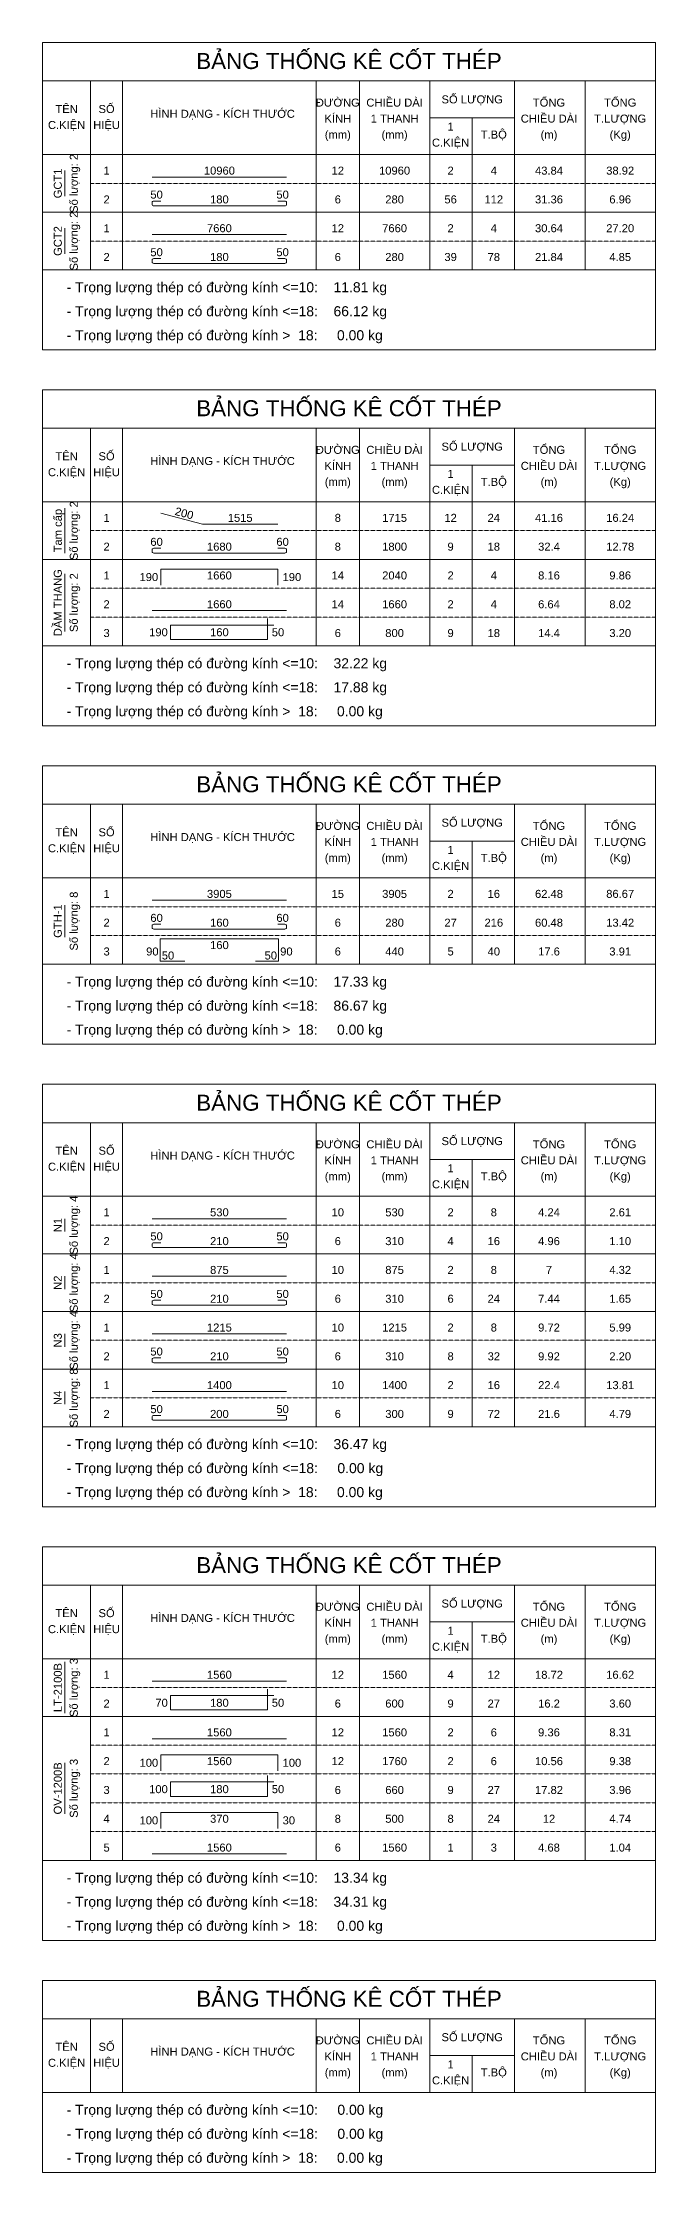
# Model space of a CAD drawing. Header units: inches. Extents: x 0 to 9575, y -3291150 to -3216800.
# Drawn here: x 0 to 9575, y -3291150 to -3257875 of the extents above; entities that cross this region are included whole.
import ezdxf
from ezdxf.enums import TextEntityAlignment as Align

# ---------------------------------------------------------------- set-up
doc = ezdxf.new("R2010")
doc.units = ezdxf.units.IN
doc.header["$MEASUREMENT"] = 0
doc.linetypes.add('HIDDENX2', pattern=[0.75, 0.5, -0.25])
for name, color, linetype, lineweight in [('Bao', 2, 'Continuous', 0), ('NetMo', 9, 'HIDDENX2', 0), ('Steel', 4, 'Continuous', 0), ('Text', 2, 'Continuous', 0), ('TextThep', 7, 'Continuous', 0)]:
    doc.layers.add(name, color=color, linetype=linetype, lineweight=lineweight)
doc.styles.add('Hoa', font='micross.ttf')
doc.styles.add('Thuong', font='micross.ttf')

msp = doc.modelspace()

# ---------------------------------------------------------------- linework, layer by layer
at = {"layer": 'Bao'}
for p, q in [((0, -3257875), (9575, -3257875)), ((0, -3257875), (0, -3262675)), ((9575, -3257875), (9575, -3262675)), ((0, -3258475), (9575, -3258475)), ((750, -3258475), (750, -3261425)), ((1250, -3258475), (1250, -3261425)), ((4275, -3258475), (4275, -3261425)), ((4950, -3258475), (4950, -3261425)), ((6050, -3258475), (6050, -3261425)), ((7375, -3258475), (7375, -3261425)), ((8475, -3258475), (8475, -3261425)), ((6050, -3259050), (7375, -3259050)), ((6712.5, -3259050), (6712.5, -3261425)), ((0, -3259625), (9575, -3259625)), ((0, -3263300), (9575, -3263300)), ((0, -3263300), (0, -3268550)), ((9575, -3263300), (9575, -3268550)), ((0, -3263900), (9575, -3263900)), ((750, -3263900), (750, -3267300)), ((1250, -3263900), (1250, -3267300)), ((4275, -3263900), (4275, -3267300)), ((4950, -3263900), (4950, -3267300)), ((6050, -3263900), (6050, -3267300)), ((7375, -3263900), (7375, -3267300)), ((8475, -3263900), (8475, -3267300)), ((6050, -3264475), (7375, -3264475)), ((6712.5, -3264475), (6712.5, -3267300)), ((0, -3265050), (9575, -3265050)), ((0, -3269175), (9575, -3269175)), ((0, -3269175), (0, -3273525)), ((9575, -3269175), (9575, -3273525)), ((0, -3269775), (9575, -3269775)), ((750, -3269775), (750, -3272275)), ((1250, -3269775), (1250, -3272275)), ((4275, -3269775), (4275, -3272275)), ((4950, -3269775), (4950, -3272275)), ((6050, -3269775), (6050, -3272275)), ((7375, -3269775), (7375, -3272275)), ((8475, -3269775), (8475, -3272275)), ((6050, -3270350), (7375, -3270350)), ((6712.5, -3270350), (6712.5, -3272275)), ((0, -3270925), (9575, -3270925)), ((0, -3274150), (9575, -3274150)), ((0, -3274150), (0, -3280750)), ((9575, -3274150), (9575, -3280750)), ((0, -3274750), (9575, -3274750)), ((750, -3274750), (750, -3279500)), ((1250, -3274750), (1250, -3279500)), ((4275, -3274750), (4275, -3279500)), ((4950, -3274750), (4950, -3279500)), ((6050, -3274750), (6050, -3279500)), ((7375, -3274750), (7375, -3279500)), ((8475, -3274750), (8475, -3279500)), ((6050, -3275325), (7375, -3275325)), ((6712.5, -3275325), (6712.5, -3279500)), ((0, -3275900), (9575, -3275900)), ((0, -3281375), (9575, -3281375)), ((0, -3281375), (0, -3287525)), ((9575, -3281375), (9575, -3287525)), ((0, -3281975), (9575, -3281975)), ((750, -3281975), (750, -3286275)), ((1250, -3281975), (1250, -3286275)), ((4275, -3281975), (4275, -3286275)), ((4950, -3281975), (4950, -3286275)), ((6050, -3281975), (6050, -3286275)), ((7375, -3281975), (7375, -3286275)), ((8475, -3281975), (8475, -3286275)), ((6050, -3282550), (7375, -3282550)), ((6712.5, -3282550), (6712.5, -3286275)), ((0, -3283125), (9575, -3283125)), ((0, -3288150), (9575, -3288150)), ((0, -3288150), (0, -3291150)), ((9575, -3288150), (9575, -3291150)), ((0, -3288750), (9575, -3288750)), ((750, -3288750), (750, -3289900)), ((1250, -3288750), (1250, -3289900)), ((4275, -3288750), (4275, -3289900)), ((4950, -3288750), (4950, -3289900)), ((6050, -3288750), (6050, -3289900)), ((7375, -3288750), (7375, -3289900)), ((8475, -3288750), (8475, -3289900)), ((6050, -3289325), (7375, -3289325)), ((6712.5, -3289325), (6712.5, -3289900)), ((0, -3289900), (9575, -3289900))]:
    msp.add_line(p, q, dxfattribs=at)
at = {"layer": 'NetMo'}
for p, q in [((750, -3260075), (9575, -3260075)), ((750, -3260525), (9575, -3260525)), ((750, -3260975), (9575, -3260975)), ((750, -3261425), (9575, -3261425)), ((750, -3265500), (9575, -3265500)), ((750, -3265950), (9575, -3265950)), ((750, -3266400), (9575, -3266400)), ((750, -3266850), (9575, -3266850)), ((750, -3267300), (9575, -3267300)), ((750, -3271375), (9575, -3271375)), ((750, -3271825), (9575, -3271825)), ((750, -3272275), (9575, -3272275)), ((750, -3276350), (9575, -3276350)), ((750, -3276800), (9575, -3276800)), ((750, -3277250), (9575, -3277250)), ((750, -3277700), (9575, -3277700)), ((750, -3278150), (9575, -3278150)), ((750, -3278600), (9575, -3278600)), ((750, -3279050), (9575, -3279050)), ((750, -3279500), (9575, -3279500)), ((750, -3283575), (9575, -3283575)), ((750, -3284025), (9575, -3284025)), ((750, -3284475), (9575, -3284475)), ((750, -3284925), (9575, -3284925)), ((750, -3285375), (9575, -3285375)), ((750, -3285825), (9575, -3285825)), ((750, -3286275), (9575, -3286275))]:
    msp.add_line(p, q, dxfattribs=at)
at = {"layer": 'Steel'}
for points in [[(1712.5, -3259975), (3812.5, -3259975)], [(1712.5, -3260875), (3812.5, -3260875)], [(1850, -3265225), (2500, -3265400), (3675, -3265400)], [(1850, -3266350), (1850, -3266100), (3675, -3266100), (3675, -3266350)], [(1712.5, -3266750), (3812.5, -3266750)], [(3612.5, -3266975), (2000, -3266975), (2000, -3267200), (3512.5, -3267200), (3512.5, -3266875)], [(1712.5, -3271275), (3812.5, -3271275)], [(2225, -3272225), (1837.5, -3272225), (1837.5, -3271875), (3687.5, -3271875), (3687.5, -3272225), (3325, -3272225)], [(1712.5, -3276250), (3812.5, -3276250)], [(1712.5, -3277150), (3812.5, -3277150)], [(1712.5, -3278050), (3812.5, -3278050)], [(1712.5, -3278950), (3812.5, -3278950)], [(1712.5, -3283475), (3812.5, -3283475)], [(3612.5, -3283700), (2000, -3283700), (2000, -3283925), (3512.5, -3283925), (3512.5, -3283600)], [(1712.5, -3284375), (3812.5, -3284375)], [(1850, -3284875), (1850, -3284625), (3675, -3284625), (3675, -3284875)], [(3612.5, -3285050), (2000, -3285050), (2000, -3285275), (3512.5, -3285275), (3512.5, -3284950)], [(1850, -3285775), (1850, -3285525), (3675, -3285525), (3675, -3285775)], [(1712.5, -3286175), (3812.5, -3286175)]]:
    msp.add_lwpolyline(points, dxfattribs=at)
for points in [[(1850, -3260350), (1737.5, -3260350, 0.4142136), (1712.5, -3260375), (1712.5, -3260400, 0.4142136), (1737.5, -3260425), (3787.5, -3260425, 0.4142136), (3812.5, -3260400), (3812.5, -3260375, 0.4142136), (3787.5, -3260350), (3675, -3260350)], [(1850, -3261250), (1737.5, -3261250, 0.4142136), (1712.5, -3261275), (1712.5, -3261300, 0.4142136), (1737.5, -3261325), (3787.5, -3261325, 0.4142136), (3812.5, -3261300), (3812.5, -3261275, 0.4142136), (3787.5, -3261250), (3675, -3261250)], [(1850, -3265775), (1737.5, -3265775, 0.4142136), (1712.5, -3265800), (1712.5, -3265825, 0.4142136), (1737.5, -3265850), (3787.5, -3265850, 0.4142136), (3812.5, -3265825), (3812.5, -3265800, 0.4142136), (3787.5, -3265775), (3675, -3265775)], [(1850, -3271650), (1737.5, -3271650, 0.4142136), (1712.5, -3271675), (1712.5, -3271700, 0.4142136), (1737.5, -3271725), (3787.5, -3271725, 0.4142136), (3812.5, -3271700), (3812.5, -3271675, 0.4142136), (3787.5, -3271650), (3675, -3271650)], [(1850, -3276625), (1737.5, -3276625, 0.4142136), (1712.5, -3276650), (1712.5, -3276675, 0.4142136), (1737.5, -3276700), (3787.5, -3276700, 0.4142136), (3812.5, -3276675), (3812.5, -3276650, 0.4142136), (3787.5, -3276625), (3675, -3276625)], [(1850, -3277525), (1737.5, -3277525, 0.4142136), (1712.5, -3277550), (1712.5, -3277575, 0.4142136), (1737.5, -3277600), (3787.5, -3277600, 0.4142136), (3812.5, -3277575), (3812.5, -3277550, 0.4142136), (3787.5, -3277525), (3675, -3277525)], [(1850, -3278425), (1737.5, -3278425, 0.4142136), (1712.5, -3278450), (1712.5, -3278475, 0.4142136), (1737.5, -3278500), (3787.5, -3278500, 0.4142136), (3812.5, -3278475), (3812.5, -3278450, 0.4142136), (3787.5, -3278425), (3675, -3278425)], [(1850, -3279325), (1737.5, -3279325, 0.4142136), (1712.5, -3279350), (1712.5, -3279375, 0.4142136), (1737.5, -3279400), (3787.5, -3279400, 0.4142136), (3812.5, -3279375), (3812.5, -3279350, 0.4142136), (3787.5, -3279325), (3675, -3279325)]]:
    msp.add_lwpolyline(points, format="xyb", dxfattribs=at)
at = {"layer": 'Text'}
for p, q in [((350, -3260275), (350, -3259875)), ((0, -3260525), (9575, -3260525)), ((350, -3261175), (350, -3260775)), ((0, -3261425), (9575, -3261425)), ((0, -3261425), (9575, -3261425)), ((0, -3262675), (9575, -3262675)), ((350, -3265850), (350, -3265150)), ((0, -3265950), (9575, -3265950)), ((350, -3267075), (350, -3266175)), ((0, -3267300), (9575, -3267300)), ((0, -3267300), (9575, -3267300)), ((0, -3268550), (9575, -3268550)), ((350, -3271850), (350, -3271350)), ((0, -3272275), (9575, -3272275)), ((0, -3272275), (9575, -3272275)), ((0, -3273525), (9575, -3273525)), ((350, -3276450), (350, -3276250)), ((0, -3276800), (9575, -3276800)), ((350, -3277350), (350, -3277150)), ((0, -3277700), (9575, -3277700)), ((350, -3278250), (350, -3278050)), ((0, -3278600), (9575, -3278600)), ((350, -3279150), (350, -3278950)), ((0, -3279500), (9575, -3279500)), ((0, -3279500), (9575, -3279500)), ((0, -3280750), (9575, -3280750)), ((350, -3283975), (350, -3283175)), ((0, -3284025), (9575, -3284025)), ((350, -3285550), (350, -3284750)), ((0, -3286275), (9575, -3286275)), ((0, -3286275), (9575, -3286275)), ((0, -3287525), (9575, -3287525)), ((0, -3289900), (9575, -3289900)), ((0, -3291150), (9575, -3291150))]:
    msp.add_line(p, q, dxfattribs=at)

# ---------------------------------------------------------------- texts
at = {"layer": 'Text', "color": 4, "style": 'Hoa'}
for p in [(4787.5, -3258287.5), (4787.5, -3263712.5), (4787.5, -3269587.5), (4787.5, -3274562.5), (4787.5, -3281787.5), (4787.5, -3288562.5)]:
    msp.add_text('BẢNG THỐNG KÊ CỐT THÉP', height=250, dxfattribs=at).set_placement(p, align=Align.CENTER)
at = {"layer": 'Text'}
for s, style, p in [('TÊN', 'Hoa', (375, -3258975)), ('SỐ', 'Hoa', (1000, -3258975)), ('HÌNH DẠNG - KÍCH THƯỚC', 'Hoa', (2812.5, -3259050)), ('ĐƯỜNG', 'Hoa', (4612.5, -3258875)), ('CHIỀU DÀI', 'Hoa', (5500, -3258875)), ('SỐ LƯỢNG', 'Hoa', (6712.5, -3258825)), ('TỔNG', 'Hoa', (7912.5, -3258875)), ('TỔNG', 'Hoa', (9025, -3258875)), ('C.KIỆN', 'Hoa', (375, -3259225)), ('HIỆU', 'Hoa', (1000, -3259225)), ('KÍNH', 'Hoa', (4612.5, -3259125)), ('(mm)', 'Thuong', (4612.5, -3259375)), ('1 THANH', 'Hoa', (5500, -3259125)), ('(mm)', 'Thuong', (5500, -3259375)), ('1', 'Hoa', (6375, -3259250)), ('T.BỘ', 'Hoa', (7050, -3259375)), ('CHIỀU DÀI', 'Hoa', (7912.5, -3259125)), ('(m)', 'Thuong', (7912.5, -3259375)), ('T.LƯỢNG', 'Hoa', (9025, -3259125)), ('(Kg)', 'Thuong', (9025, -3259375)), ('C.KIỆN', 'Hoa', (6375, -3259500)), ('TÊN', 'Hoa', (375, -3264400)), ('SỐ', 'Hoa', (1000, -3264400)), ('ĐƯỜNG', 'Hoa', (4612.5, -3264300)), ('CHIỀU DÀI', 'Hoa', (5500, -3264300)), ('SỐ LƯỢNG', 'Hoa', (6712.5, -3264250)), ('TỔNG', 'Hoa', (7912.5, -3264300)), ('TỔNG', 'Hoa', (9025, -3264300)), ('C.KIỆN', 'Hoa', (375, -3264650)), ('HIỆU', 'Hoa', (1000, -3264650)), ('HÌNH DẠNG - KÍCH THƯỚC', 'Hoa', (2812.5, -3264475)), ('KÍNH', 'Hoa', (4612.5, -3264550)), ('1 THANH', 'Hoa', (5500, -3264550)), ('1', 'Hoa', (6375, -3264675)), ('CHIỀU DÀI', 'Hoa', (7912.5, -3264550)), ('T.LƯỢNG', 'Hoa', (9025, -3264550)), ('(mm)', 'Thuong', (4612.5, -3264800)), ('(mm)', 'Thuong', (5500, -3264800)), ('C.KIỆN', 'Hoa', (6375, -3264925)), ('T.BỘ', 'Hoa', (7050, -3264800)), ('(m)', 'Thuong', (7912.5, -3264800)), ('(Kg)', 'Thuong', (9025, -3264800)), ('TÊN', 'Hoa', (375, -3270275)), ('SỐ', 'Hoa', (1000, -3270275)), ('HÌNH DẠNG - KÍCH THƯỚC', 'Hoa', (2812.5, -3270350)), ('ĐƯỜNG', 'Hoa', (4612.5, -3270175)), ('CHIỀU DÀI', 'Hoa', (5500, -3270175)), ('SỐ LƯỢNG', 'Hoa', (6712.5, -3270125)), ('CHIỀU DÀI', 'Hoa', (7912.5, -3270425)), ('TỔNG', 'Hoa', (7912.5, -3270175)), ('TỔNG', 'Hoa', (9025, -3270175)), ('C.KIỆN', 'Hoa', (375, -3270525)), ('HIỆU', 'Hoa', (1000, -3270525)), ('KÍNH', 'Hoa', (4612.5, -3270425)), ('(mm)', 'Thuong', (4612.5, -3270675)), ('1 THANH', 'Hoa', (5500, -3270425)), ('(mm)', 'Thuong', (5500, -3270675)), ('1', 'Hoa', (6375, -3270550)), ('T.BỘ', 'Hoa', (7050, -3270675)), ('(m)', 'Thuong', (7912.5, -3270675)), ('T.LƯỢNG', 'Hoa', (9025, -3270425)), ('(Kg)', 'Thuong', (9025, -3270675)), ('C.KIỆN', 'Hoa', (6375, -3270800)), ('TÊN', 'Hoa', (375, -3275250)), ('SỐ', 'Hoa', (1000, -3275250)), ('HÌNH DẠNG - KÍCH THƯỚC', 'Hoa', (2812.5, -3275325)), ('ĐƯỜNG', 'Hoa', (4612.5, -3275150)), ('KÍNH', 'Hoa', (4612.5, -3275400)), ('CHIỀU DÀI', 'Hoa', (5500, -3275150)), ('SỐ LƯỢNG', 'Hoa', (6712.5, -3275100)), ('CHIỀU DÀI', 'Hoa', (7912.5, -3275400)), ('TỔNG', 'Hoa', (7912.5, -3275150)), ('TỔNG', 'Hoa', (9025, -3275150)), ('C.KIỆN', 'Hoa', (375, -3275500)), ('HIỆU', 'Hoa', (1000, -3275500)), ('(mm)', 'Thuong', (4612.5, -3275650)), ('1 THANH', 'Hoa', (5500, -3275400)), ('(mm)', 'Thuong', (5500, -3275650)), ('1', 'Hoa', (6375, -3275525)), ('T.BỘ', 'Hoa', (7050, -3275650)), ('(m)', 'Thuong', (7912.5, -3275650)), ('T.LƯỢNG', 'Hoa', (9025, -3275400)), ('(Kg)', 'Thuong', (9025, -3275650)), ('C.KIỆN', 'Hoa', (6375, -3275775)), ('ĐƯỜNG', 'Hoa', (4612.5, -3282375)), ('CHIỀU DÀI', 'Hoa', (5500, -3282375)), ('SỐ LƯỢNG', 'Hoa', (6712.5, -3282325)), ('TỔNG', 'Hoa', (7912.5, -3282375)), ('TỔNG', 'Hoa', (9025, -3282375)), ('C.KIỆN', 'Hoa', (375, -3282725)), ('TÊN', 'Hoa', (375, -3282475)), ('HIỆU', 'Hoa', (1000, -3282725)), ('SỐ', 'Hoa', (1000, -3282475)), ('HÌNH DẠNG - KÍCH THƯỚC', 'Hoa', (2812.5, -3282550)), ('KÍNH', 'Hoa', (4612.5, -3282625)), ('1 THANH', 'Hoa', (5500, -3282625)), ('CHIỀU DÀI', 'Hoa', (7912.5, -3282625)), ('T.LƯỢNG', 'Hoa', (9025, -3282625)), ('(mm)', 'Thuong', (4612.5, -3282875)), ('(mm)', 'Thuong', (5500, -3282875)), ('C.KIỆN', 'Hoa', (6375, -3283000)), ('1', 'Hoa', (6375, -3282750)), ('T.BỘ', 'Hoa', (7050, -3282875)), ('(m)', 'Thuong', (7912.5, -3282875)), ('(Kg)', 'Thuong', (9025, -3282875)), ('TÊN', 'Hoa', (375, -3289250)), ('SỐ', 'Hoa', (1000, -3289250)), ('HÌNH DẠNG - KÍCH THƯỚC', 'Hoa', (2812.5, -3289325)), ('ĐƯỜNG', 'Hoa', (4612.5, -3289150)), ('CHIỀU DÀI', 'Hoa', (5500, -3289150)), ('SỐ LƯỢNG', 'Hoa', (6712.5, -3289100)), ('TỔNG', 'Hoa', (7912.5, -3289150)), ('TỔNG', 'Hoa', (9025, -3289150)), ('C.KIỆN', 'Hoa', (375, -3289500)), ('HIỆU', 'Hoa', (1000, -3289500)), ('KÍNH', 'Hoa', (4612.5, -3289400)), ('(mm)', 'Thuong', (4612.5, -3289650)), ('1 THANH', 'Hoa', (5500, -3289400)), ('(mm)', 'Thuong', (5500, -3289650)), ('1', 'Hoa', (6375, -3289525)), ('T.BỘ', 'Hoa', (7050, -3289650)), ('CHIỀU DÀI', 'Hoa', (7912.5, -3289400)), ('(m)', 'Thuong', (7912.5, -3289650)), ('T.LƯỢNG', 'Hoa', (9025, -3289400)), ('(Kg)', 'Thuong', (9025, -3289650)), ('C.KIỆN', 'Hoa', (6375, -3289775))]:
    msp.add_text(s, height=125, dxfattribs=dict(at, style=style)).set_placement(p, align=Align.CENTER)
at = {"layer": 'Text', "style": 'Hoa'}
for s, p in [('GCT1', (300, -3260075)), ('Số lượng: 2', (550, -3260075)), ('Số lượng: 2', (550, -3260975)), ('GCT2', (300, -3260975)), ('Tam cấp', (300, -3265500)), ('Số lượng: 2', (550, -3265500)), ('DẦM THANG', (300, -3266625)), ('Số lượng: 2', (550, -3266625)), ('Số lượng: 8', (550, -3271600)), ('GTH-1', (300, -3271600)), ('Số lượng: 4', (550, -3276350)), ('N1', (300, -3276350)), ('Số lượng: 4', (550, -3277250)), ('N2', (300, -3277250)), ('Số lượng: 4', (550, -3278150)), ('N3', (300, -3278150)), ('Số lượng: 8', (550, -3279050)), ('N4', (300, -3279050)), ('LT-2100B', (300, -3283575)), ('Số lượng: 3', (550, -3283575)), ('OV-1200B', (300, -3285150)), ('Số lượng: 3', (550, -3285150))]:
    msp.add_text(s, height=125, rotation=90.00021, dxfattribs=at).set_placement(p, align=Align.CENTER)
for s, p in [('- Trọng lượng thép có đường kính <=10:    11.81 kg', (375, -3261775)), ('- Trọng lượng thép có đường kính <=18:    66.12 kg', (375, -3262150)), ('- Trọng lượng thép có đường kính >  18:     0.00 kg', (375, -3262525)), ('- Trọng lượng thép có đường kính <=10:    32.22 kg', (375, -3267650)), ('- Trọng lượng thép có đường kính <=18:    17.88 kg', (375, -3268025)), ('- Trọng lượng thép có đường kính >  18:     0.00 kg', (375, -3268400)), ('- Trọng lượng thép có đường kính <=10:    17.33 kg', (375, -3272625)), ('- Trọng lượng thép có đường kính <=18:    86.67 kg', (375, -3273000)), ('- Trọng lượng thép có đường kính >  18:     0.00 kg', (375, -3273375)), ('- Trọng lượng thép có đường kính <=10:    36.47 kg', (375, -3279850)), ('- Trọng lượng thép có đường kính <=18:     0.00 kg', (375, -3280225)), ('- Trọng lượng thép có đường kính >  18:     0.00 kg', (375, -3280600)), ('- Trọng lượng thép có đường kính <=10:    13.34 kg', (375, -3286625)), ('- Trọng lượng thép có đường kính <=18:    34.31 kg', (375, -3287000)), ('- Trọng lượng thép có đường kính >  18:     0.00 kg', (375, -3287375)), ('- Trọng lượng thép có đường kính <=10:     0.00 kg', (375, -3290250)), ('- Trọng lượng thép có đường kính <=18:     0.00 kg', (375, -3290625)), ('- Trọng lượng thép có đường kính >  18:     0.00 kg', (375, -3291000))]:
    msp.add_text(s, height=156.25, dxfattribs=at).set_placement(p)
at = {"layer": 'TextThep', "style": 'Hoa'}
for s, p in [('1', (1000, -3259975)), ('10960', (2762.5, -3259975)), ('12', (4612.5, -3259975)), ('10960', (5500, -3259975)), ('2', (6375, -3259975)), ('4', (7050, -3259975)), ('43.84', (7912.5, -3259975)), ('38.92', (9025, -3259975)), ('2', (1000, -3260425)), ('50', (1781.2, -3260350)), ('180', (2762.5, -3260425)), ('50', (3750, -3260350)), ('6', (4612.5, -3260425)), ('1', (1000, -3260875)), ('7660', (2762.5, -3260875)), ('12', (4612.5, -3260875)), ('7660', (5500, -3260875)), ('2', (6375, -3260875)), ('4', (7050, -3260875)), ('30.64', (7912.5, -3260875)), ('27.20', (9025, -3260875)), ('2', (1000, -3261325)), ('50', (1781.2, -3261250)), ('180', (2762.5, -3261325)), ('50', (3750, -3261250)), ('6', (4612.5, -3261325)), ('1', (1000, -3265400)), ('1515', (3087.5, -3265400)), ('8', (4612.5, -3265400)), ('2', (1000, -3265850)), ('60', (1781.2, -3265775)), ('1680', (2762.5, -3265850)), ('60', (3750, -3265775)), ('8', (4612.5, -3265850)), ('1', (1000, -3266300)), ('1660', (2762.5, -3266300)), ('14', (4612.5, -3266300)), ('2', (1000, -3266750)), ('1660', (2762.5, -3266750)), ('14', (4612.5, -3266750)), ('1660', (5500, -3266750)), ('2', (6375, -3266750)), ('4', (7050, -3266750)), ('6.64', (7912.5, -3266750)), ('8.02', (9025, -3266750)), ('3', (1000, -3267200)), ('160', (2762.5, -3267187.5)), ('6', (4612.5, -3267200)), ('1', (1000, -3271275)), ('3905', (2762.5, -3271275)), ('15', (4612.5, -3271275)), ('3905', (5500, -3271275)), ('2', (6375, -3271275)), ('16', (7050, -3271275)), ('62.48', (7912.5, -3271275)), ('86.67', (9025, -3271275)), ('2', (1000, -3271725)), ('60', (1781.2, -3271650)), ('160', (2762.5, -3271725)), ('60', (3750, -3271650)), ('6', (4612.5, -3271725)), ('3', (1000, -3272175)), ('6', (4612.5, -3272175)), ('1', (1000, -3276250)), ('530', (2762.5, -3276250)), ('10', (4612.5, -3276250)), ('530', (5500, -3276250)), ('2', (6375, -3276250)), ('8', (7050, -3276250)), ('4.24', (7912.5, -3276250)), ('2.61', (9025, -3276250)), ('2', (1000, -3276700)), ('50', (1781.2, -3276625)), ('210', (2762.5, -3276700)), ('50', (3750, -3276625)), ('6', (4612.5, -3276700)), ('1', (1000, -3277150)), ('875', (2762.5, -3277150)), ('10', (4612.5, -3277150)), ('875', (5500, -3277150)), ('2', (6375, -3277150)), ('8', (7050, -3277150)), ('7', (7912.5, -3277150)), ('4.32', (9025, -3277150)), ('2', (1000, -3277600)), ('50', (1781.2, -3277525)), ('210', (2762.5, -3277600)), ('50', (3750, -3277525)), ('6', (4612.5, -3277600)), ('1', (1000, -3278050)), ('1215', (2762.5, -3278050)), ('10', (4612.5, -3278050)), ('1215', (5500, -3278050)), ('2', (6375, -3278050)), ('8', (7050, -3278050)), ('9.72', (7912.5, -3278050)), ('5.99', (9025, -3278050)), ('2', (1000, -3278500)), ('50', (1781.2, -3278425)), ('210', (2762.5, -3278500)), ('50', (3750, -3278425)), ('6', (4612.5, -3278500)), ('1', (1000, -3278950)), ('1400', (2762.5, -3278950)), ('10', (4612.5, -3278950)), ('1400', (5500, -3278950)), ('2', (6375, -3278950)), ('16', (7050, -3278950)), ('22.4', (7912.5, -3278950)), ('13.81', (9025, -3278950)), ('2', (1000, -3279400)), ('50', (1781.2, -3279325)), ('200', (2762.5, -3279400)), ('50', (3750, -3279325)), ('6', (4612.5, -3279400)), ('1', (1000, -3283475)), ('1560', (2762.5, -3283475)), ('12', (4612.5, -3283475)), ('1560', (5500, -3283475)), ('4', (6375, -3283475)), ('12', (7050, -3283475)), ('18.72', (7912.5, -3283475)), ('16.62', (9025, -3283475)), ('2', (1000, -3283925)), ('180', (2762.5, -3283912.5)), ('6', (4612.5, -3283925)), ('1', (1000, -3284375)), ('1560', (2762.5, -3284375)), ('12', (4612.5, -3284375)), ('1560', (5500, -3284375)), ('2', (6375, -3284375)), ('6', (7050, -3284375)), ('9.36', (7912.5, -3284375)), ('8.31', (9025, -3284375)), ('2', (1000, -3284825)), ('1560', (2762.5, -3284825)), ('12', (4612.5, -3284825)), ('3', (1000, -3285275)), ('180', (2762.5, -3285262.5)), ('6', (4612.5, -3285275)), ('4', (1000, -3285725)), ('370', (2762.5, -3285725)), ('8', (4612.5, -3285725)), ('5', (1000, -3286175)), ('1560', (2762.5, -3286175)), ('6', (4612.5, -3286175)), ('1560', (5500, -3286175)), ('1', (6375, -3286175)), ('3', (7050, -3286175)), ('4.68', (7912.5, -3286175)), ('1.04', (9025, -3286175))]:
    msp.add_text(s, height=125, dxfattribs=at).set_placement(p, align=Align.BOTTOM_CENTER)
at = {"layer": 'TextThep', "color": 7, "style": 'Hoa'}
for s, p in [('280', (5500, -3260425)), ('56', (6375, -3260425)), ('112', (7050, -3260425)), ('31.36', (7912.5, -3260425)), ('6.96', (9025, -3260425)), ('280', (5500, -3261325)), ('39', (6375, -3261325)), ('78', (7050, -3261325)), ('21.84', (7912.5, -3261325)), ('4.85', (9025, -3261325)), ('1715', (5500, -3265400)), ('12', (6375, -3265400)), ('24', (7050, -3265400)), ('41.16', (7912.5, -3265400)), ('16.24', (9025, -3265400)), ('1800', (5500, -3265850)), ('9', (6375, -3265850)), ('18', (7050, -3265850)), ('32.4', (7912.5, -3265850)), ('12.78', (9025, -3265850)), ('2040', (5500, -3266300)), ('2', (6375, -3266300)), ('4', (7050, -3266300)), ('8.16', (7912.5, -3266300)), ('9.86', (9025, -3266300)), ('800', (5500, -3267200)), ('9', (6375, -3267200)), ('18', (7050, -3267200)), ('14.4', (7912.5, -3267200)), ('3.20', (9025, -3267200)), ('280', (5500, -3271725)), ('27', (6375, -3271725)), ('216', (7050, -3271725)), ('60.48', (7912.5, -3271725)), ('13.42', (9025, -3271725)), ('440', (5500, -3272175)), ('5', (6375, -3272175)), ('40', (7050, -3272175)), ('17.6', (7912.5, -3272175)), ('3.91', (9025, -3272175)), ('310', (5500, -3276700)), ('4', (6375, -3276700)), ('16', (7050, -3276700)), ('4.96', (7912.5, -3276700)), ('1.10', (9025, -3276700)), ('310', (5500, -3277600)), ('6', (6375, -3277600)), ('24', (7050, -3277600)), ('7.44', (7912.5, -3277600)), ('1.65', (9025, -3277600)), ('310', (5500, -3278500)), ('8', (6375, -3278500)), ('32', (7050, -3278500)), ('9.92', (7912.5, -3278500)), ('2.20', (9025, -3278500)), ('300', (5500, -3279400)), ('9', (6375, -3279400)), ('72', (7050, -3279400)), ('21.6', (7912.5, -3279400)), ('4.79', (9025, -3279400)), ('600', (5500, -3283925)), ('9', (6375, -3283925)), ('27', (7050, -3283925)), ('16.2', (7912.5, -3283925)), ('3.60', (9025, -3283925)), ('1760', (5500, -3284825)), ('2', (6375, -3284825)), ('6', (7050, -3284825)), ('10.56', (7912.5, -3284825)), ('9.38', (9025, -3284825)), ('660', (5500, -3285275)), ('9', (6375, -3285275)), ('27', (7050, -3285275)), ('17.82', (7912.5, -3285275)), ('3.96', (9025, -3285275)), ('500', (5500, -3285725)), ('8', (6375, -3285725)), ('24', (7050, -3285725)), ('12', (7912.5, -3285725)), ('4.74', (9025, -3285725))]:
    msp.add_text(s, height=125, dxfattribs=at).set_placement(p, align=Align.BOTTOM_CENTER)
at = {"layer": 'TextThep', "style": 'Hoa'}
msp.add_text('200', height=125, rotation=345, dxfattribs=at).set_placement((2187.5, -3265325), align=Align.BOTTOM_CENTER)
for s, p in [('190', (1806.2, -3266325)), ('190', (1956.2, -3267187.5)), ('70', (1956.2, -3283912.5)), ('100', (1806.2, -3284850)), ('100', (1956.2, -3285262.5)), ('100', (1806.2, -3285750))]:
    msp.add_text(s, height=125, dxfattribs=at).set_placement(p, align=Align.BOTTOM_RIGHT)
for s, p in [('190', (3750, -3266325)), ('50', (3581.2, -3267187.5)), ('50', (3581.2, -3283912.5)), ('100', (3750, -3284850)), ('50', (3581.2, -3285262.5)), ('30', (3750, -3285750))]:
    msp.add_text(s, height=125, dxfattribs=at).set_placement(p, align=Align.BOTTOM_LEFT)
msp.add_text('160', height=125, dxfattribs=at).set_placement((2762.5, -3272037.5), align=Align.CENTER)
for s, p in [('90', (1812.5, -3272137.5)), ('50', (3662.5, -3272200))]:
    msp.add_text(s, height=125, dxfattribs=at).set_placement(p, align=Align.RIGHT)
for s, p in [('50', (1862.5, -3272200)), ('90', (3712.5, -3272137.5))]:
    msp.add_text(s, height=125, dxfattribs=at).set_placement(p)

doc.saveas('drawing.dxf')
